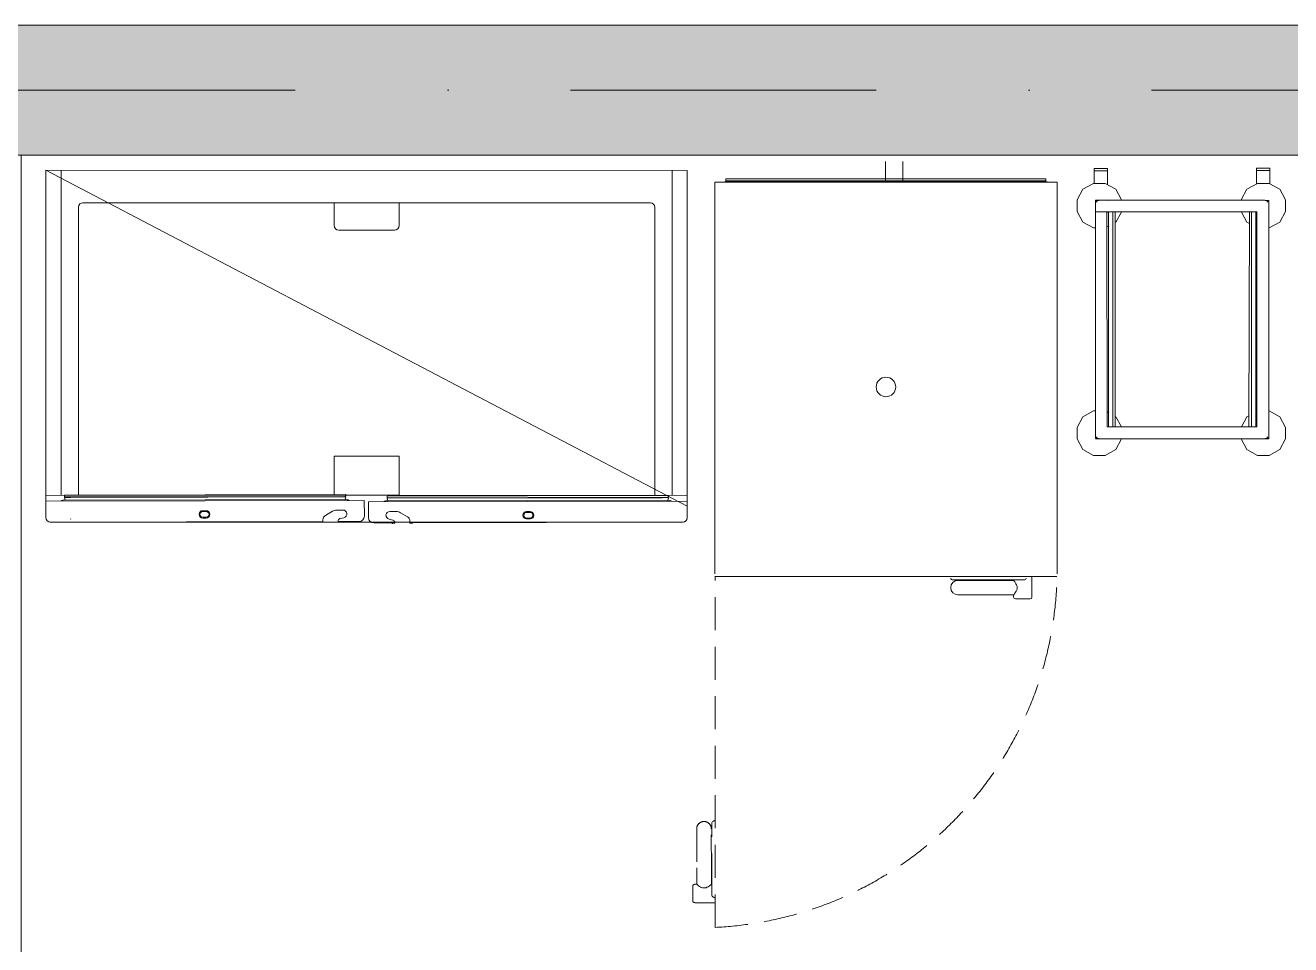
# Model space of a CAD drawing. Header units: millimetres. Extents: x -34838 to 729576, y -214038 to 121482.
# Drawn here: x 573013 to 575933, y -87709 to -85588 of the extents above; entities that cross this region are included whole.
import ezdxf
from ezdxf.enums import TextEntityAlignment as Align

# ---------------------------------------------------------------- set-up
doc = ezdxf.new("R2010")
doc.units = ezdxf.units.MM
doc.header["$MEASUREMENT"] = 0
doc.linetypes.add('HIDDEN', pattern=[114.3, 76.2, -38.1])
doc.linetypes.add('Штрихпунктирная', pattern=[1340.555525, 705.555534, -352.777767, 0, -282.222223])
for name, color, linetype, lineweight in [('0_Ном._пера__1', 7, 'Continuous', 13), ('А _ ОСІ КООРДИНАЦІЙНІ.3D_Ном._пера__105', 7, 'Continuous', 13), ('А _ ОСІ КООРДИНАЦІЙНІ.3D_Ном._пера__25', 7, 'Continuous', 0), ('АБ _ 0 _ СТІНИ _ ЗОВНІШНІ .3D_Ном._пера__47', 7, 'Continuous', 20)]:
    doc.layers.add(name, color=color, linetype=linetype, lineweight=lineweight)
for name, color, linetype in [('А _ ОСІ КООРДИНАЦІЙНІ.3D', 7, 'Continuous'), ('АБ _ 0 _ СТІНИ _ ЗОВНІШНІ .3D', 7, 'Continuous'), ('АП _ ТЕП _ ЗОНИ ПРИМІЩЕНЬ .3D', 7, 'Continuous')]:
    doc.layers.add(name, color=color, linetype=linetype)
doc.styles.add('СГЕНЕРИР_СТИЛЬ_1', font='Arial.ttf')

# ---------------------------------------------------------------- blocks, each defined once
blk = doc.blocks.new('Стена_56_1', base_point=(518366.8, -85737.7))
at = {"layer": 'АБ _ 0 _ СТІНИ _ ЗОВНІШНІ .3D', "linetype": 'Continuous', "lineweight": 0, "true_color": 0x000000}
h = blk.add_hatch(dxfattribs=at)
h.set_pattern_fill('М___БЕТОН_АРМОВАНИЙ___З__C0', color=18, style=0, pattern_type=2)
h.set_pattern_definition([(45, (518441.76, -97737.7), (-367.6955, 367.6955), []), (45, (518257.9, -97553.85), (-367.6955, 367.6955), [390, -130, 0, -130])])
h.paths.add_polyline_path([(614291.8, -85587.7), (540141.8, -85587.7), (540141.8, -85887.7), (614271.8, -85887.7), (614291.8, -85874.1)])
at = {"layer": 'АБ _ 0 _ СТІНИ _ ЗОВНІШНІ .3D_Ном._пера__47', "color": 7, "linetype": 'Continuous', "lineweight": 20, "flags": 128}
for points in [[(614591.8, -85587.7), (540441.8, -85587.7)], [(540141.8, -85887.7), (614271.8, -85887.7)]]:
    blk.add_lwpolyline(points, dxfattribs=at)
blk = doc.blocks.new('Стандартный Маркер Сетки_2')
at = {"layer": 'А _ ОСІ КООРДИНАЦІЙНІ.3D_Ном._пера__105', "color": 7, "linetype": 'Штрихпунктирная', "lineweight": 13}
blk.add_line((500, 0), (99754.182117, 0), dxfattribs=at)
at = {"layer": 'А _ ОСІ КООРДИНАЦІЙНІ.3D_Ном._пера__25', "color": 7, "lineweight": 0, "style": 'СГЕНЕРИР_СТИЛЬ_1'}
blk.add_attdef('AC_MarkerText_1', text='', height=700, dxfattribs=at).set_placement((-1000, 40.005), align=Align.MIDDLE_CENTER)

msp = doc.modelspace()

# ---------------------------------------------------------------- linework, layer by layer
at = {"layer": '0_Ном._пера__1', "color": 7, "linetype": 'Continuous', "lineweight": 13}
for p, q in [((573060.6, -86723.4), (573060.7, -85922.1)), ((573060.6, -86723.4), (573060.7, -85922.1)), ((574540.7, -85922.5), (573060.7, -85922.1)), ((574540.6, -86697.5), (573060.7, -85922.1)), ((573060.7, -85922.1), (574540.7, -85922.4)), ((573095.6, -86672.1), (573095.7, -85922.1)), ((574505.7, -85922.4), (574505.6, -86672.4)), ((574540.6, -86723.7), (574540.7, -85922.4)), ((574540.6, -86723.7), (574540.7, -85922.5)), ((575479.7, -85952.7), (575479.7, -85918.2)), ((575479.7, -85918.2), (575509.9, -85918.2)), ((575509.9, -85923.6), (575479.7, -85923.6)), ((575509.9, -85918.2), (575509.9, -85955.4)), ((575854.3, -85954), (575854.3, -85917.6)), ((575854.3, -85917.6), (575884.6, -85917.6)), ((575884.6, -85923.1), (575854.3, -85923.1)), ((575884.6, -85917.6), (575884.6, -85953.4)), ((574604, -86853.5), (574604, -85950.1)), ((575393, -85949.3), (574604.8, -85949.3)), ((574626.9, -85948.6), (574626.9, -85949.3)), ((574626.9, -85948.6), (574627.9, -85948.6)), ((574627.9, -85948.6), (574645.9, -85948.6)), ((575367.9, -85942.3), (574629.9, -85942.3)), ((574629.9, -85946.3), (574629.9, -85942.3)), ((574629.9, -85946.3), (574631.2, -85946.3)), ((574631.5, -85946.3), (574646.2, -85946.3)), ((574644.9, -85947.8), (574644.9, -85948.6)), ((574645.9, -85948.6), (575351.9, -85948.6)), ((574646.5, -85946.3), (574661.2, -85946.3)), ((574647.9, -85948.6), (574647.9, -85947.8)), ((574659.9, -85947.8), (574659.9, -85948.6)), ((574661.5, -85946.3), (574676.2, -85946.3)), ((574662.9, -85948.6), (574662.9, -85947.8)), ((574674.9, -85947.8), (574674.9, -85948.6)), ((574676.5, -85946.3), (574691.2, -85946.3)), ((574677.9, -85948.6), (574677.9, -85947.8)), ((574689.9, -85947.8), (574689.9, -85948.6)), ((574691.5, -85946.3), (574706.2, -85946.3)), ((574692.9, -85948.6), (574692.9, -85947.8)), ((574704.9, -85947.8), (574704.9, -85948.6)), ((574706.5, -85946.3), (574721.2, -85946.3)), ((574707.9, -85948.6), (574707.9, -85947.8)), ((574719.9, -85947.8), (574719.9, -85948.6)), ((574721.5, -85946.3), (574736.2, -85946.3)), ((574722.9, -85948.6), (574722.9, -85947.8)), ((574736.5, -85946.3), (574751.2, -85946.3)), ((574751.5, -85946.3), (574766.2, -85946.3)), ((574764.9, -85947.8), (574764.9, -85948.6)), ((574766.5, -85946.3), (574781.2, -85946.3)), ((574767.9, -85948.6), (574767.9, -85947.8)), ((574779.9, -85947.8), (574779.9, -85948.6)), ((574781.5, -85946.3), (574796.2, -85946.3)), ((574782.9, -85948.6), (574782.9, -85947.8)), ((574794.9, -85947.8), (574794.9, -85948.6)), ((574796.5, -85946.3), (574811.2, -85946.3)), ((574797.9, -85948.6), (574797.9, -85947.8)), ((574809.9, -85947.8), (574809.9, -85948.6)), ((574811.5, -85946.3), (574826.2, -85946.3)), ((574812.9, -85948.6), (574812.9, -85947.8)), ((574824.9, -85947.8), (574824.9, -85948.6)), ((574826.5, -85946.3), (574841.2, -85946.3)), ((574827.9, -85948.6), (574827.9, -85947.8)), ((574839.9, -85947.8), (574839.9, -85948.6)), ((574841.5, -85946.3), (574856.2, -85946.3)), ((574842.9, -85948.6), (574842.9, -85947.8)), ((574854.9, -85947.8), (574854.9, -85948.6)), ((574856.5, -85946.3), (574871.2, -85946.3)), ((574857.9, -85948.6), (574857.9, -85947.8)), ((574869.9, -85947.8), (574869.9, -85948.6)), ((574871.5, -85946.3), (574886.2, -85946.3)), ((574872.9, -85948.6), (574872.9, -85947.8)), ((574884.9, -85947.8), (574884.9, -85948.6)), ((574886.5, -85946.3), (574901.2, -85946.3)), ((574887.9, -85948.6), (574887.9, -85947.8)), ((574899.9, -85947.8), (574899.9, -85948.6)), ((574901.5, -85946.3), (574916.2, -85946.3)), ((574902.9, -85948.6), (574902.9, -85947.8)), ((574914.9, -85947.8), (574914.9, -85948.6)), ((574916.5, -85946.3), (574931.2, -85946.3)), ((574917.9, -85948.6), (574917.9, -85947.8)), ((574929.9, -85947.8), (574929.9, -85948.6)), ((574931.5, -85946.3), (574946.2, -85946.3)), ((574932.9, -85948.6), (574932.9, -85947.8)), ((574944.9, -85947.8), (574944.9, -85948.6)), ((574946.5, -85946.3), (574961.2, -85946.3)), ((574947.9, -85948.6), (574947.9, -85947.8)), ((574959.9, -85947.8), (574959.9, -85948.6)), ((574961.5, -85946.3), (574976.2, -85946.3)), ((574962.9, -85948.6), (574962.9, -85947.8)), ((574974.9, -85947.8), (574974.9, -85948.6)), ((574976.5, -85946.3), (574991.2, -85946.3)), ((574977.9, -85948.6), (574977.9, -85947.8)), ((574989.9, -85947.8), (574989.9, -85948.6)), ((574991.5, -85946.3), (575006.2, -85946.3)), ((574992.9, -85948.6), (574992.9, -85947.8)), ((575004.9, -85947.8), (575004.9, -85948.6)), ((575006.5, -85946.3), (575021.2, -85946.3)), ((575007.9, -85948.6), (575007.9, -85947.8)), ((575019.9, -85947.8), (575019.9, -85948.6)), ((575021.5, -85946.3), (575036.2, -85946.3)), ((575022.9, -85948.6), (575022.9, -85947.8)), ((575034.9, -85947.8), (575034.9, -85948.6)), ((575036.5, -85946.3), (575051.2, -85946.3)), ((575037.9, -85948.6), (575037.9, -85947.8)), ((575049.9, -85947.8), (575049.9, -85948.6)), ((575051.5, -85946.3), (575066.2, -85946.3)), ((575052.9, -85948.6), (575052.9, -85947.8)), ((575064.9, -85947.8), (575064.9, -85948.6)), ((575066.5, -85946.3), (575081.2, -85946.3)), ((575067.9, -85948.6), (575067.9, -85947.8)), ((575079.9, -85947.8), (575079.9, -85948.6)), ((575081.5, -85946.3), (575096.2, -85946.3)), ((575082.9, -85948.6), (575082.9, -85947.8)), ((575094.9, -85947.8), (575094.9, -85948.6)), ((575096.5, -85946.3), (575111.2, -85946.3)), ((575097.9, -85948.6), (575097.9, -85947.8)), ((575109.9, -85947.8), (575109.9, -85948.6)), ((575111.5, -85946.3), (575126.2, -85946.3)), ((575112.9, -85948.6), (575112.9, -85947.8)), ((575126.5, -85946.3), (575141.2, -85946.3)), ((575141.5, -85946.3), (575156.2, -85946.3)), ((575156.5, -85946.3), (575171.2, -85946.3)), ((575169.9, -85947.8), (575169.9, -85948.6)), ((575171.5, -85946.3), (575186.2, -85946.3)), ((575172.9, -85948.6), (575172.9, -85947.8)), ((575184.9, -85947.8), (575184.9, -85948.6)), ((575186.5, -85946.3), (575201.2, -85946.3)), ((575187.9, -85948.6), (575187.9, -85947.8)), ((575201.5, -85946.3), (575216.2, -85946.3)), ((575216.5, -85946.3), (575231.2, -85946.3)), ((575231.5, -85946.3), (575246.2, -85946.3)), ((575244.9, -85947.8), (575244.9, -85948.6)), ((575246.5, -85946.3), (575261.2, -85946.3)), ((575247.9, -85948.6), (575247.9, -85947.8)), ((575259.9, -85947.8), (575259.9, -85948.6)), ((575261.5, -85946.3), (575276.2, -85946.3)), ((575262.9, -85948.6), (575262.9, -85947.8)), ((575274.9, -85947.8), (575274.9, -85948.6)), ((575276.5, -85946.3), (575291.2, -85946.3)), ((575277.9, -85948.6), (575277.9, -85947.8)), ((575289.9, -85947.8), (575289.9, -85948.6)), ((575291.5, -85946.3), (575306.2, -85946.3)), ((575292.9, -85948.6), (575292.9, -85947.8)), ((575304.9, -85947.8), (575304.9, -85948.6)), ((575306.5, -85946.3), (575321.2, -85946.3)), ((575307.9, -85948.6), (575307.9, -85947.8)), ((575319.9, -85947.8), (575319.9, -85948.6)), ((575321.5, -85946.3), (575336.2, -85946.3)), ((575322.9, -85948.6), (575322.9, -85947.8)), ((575334.9, -85947.8), (575334.9, -85948.6)), ((575336.5, -85946.3), (575351.2, -85946.3)), ((575337.9, -85948.6), (575337.9, -85947.8)), ((575349.9, -85947.8), (575349.9, -85948.6)), ((575351.5, -85946.3), (575366.2, -85946.3)), ((575351.9, -85948.6), (575369.9, -85948.6)), ((575352.9, -85948.6), (575352.9, -85947.8)), ((575366.5, -85946.3), (575367.9, -85946.3)), ((575367.9, -85946.3), (575367.9, -85942.3)), ((575369.9, -85948.6), (575370.9, -85948.6)), ((575370.9, -85948.6), (575370.9, -85949.3)), ((575393.8, -85950.1), (575393.8, -86853.5)), ((575453.6, -85966), (575478.2, -85952.7)), ((575478.2, -85952.7), (575504.9, -85952.7)), ((575504.9, -85952.7), (575529.5, -85966)), ((575832, -85966), (575856.6, -85952.7)), ((575856.6, -85952.7), (575883.3, -85952.7)), ((575883.3, -85952.7), (575907.9, -85966)), ((575440.3, -85990.7), (575453.6, -85966)), ((575529.5, -85966), (575542.9, -85990.7)), ((575818.7, -85990.7), (575832, -85966)), ((575907.9, -85966), (575921.3, -85990.7)), ((573135.6, -86672.1), (573135.7, -86007.1)), ((573145.7, -85997.1), (574455.7, -85997.4)), ((573725.7, -85997.2), (573725.7, -86049.5)), ((573875.7, -86049.6), (573875.7, -85997.3)), ((574465.7, -86007.4), (574465.6, -86672.4)), ((575440.3, -86017.3), (575440.3, -85990.7)), ((575482.2, -85991.3), (575852.2, -85991.1)), ((575482.2, -85991.3), (575482.2, -86541.4)), ((575482.2, -85991.6), (575490.4, -85991.6)), ((575482.2, -85991.6), (575486.1, -85995.6)), ((575526.5, -85991.3), (575490.8, -85991.3)), ((575852.2, -85991.3), (575509.2, -85991.6)), ((575542.9, -85990.7), (575542.9, -85991.1)), ((575873.5, -85991.3), (575837.8, -85991.3)), ((575852.2, -85991.1), (575852.2, -85991.3)), ((575882.2, -85991.6), (575873.9, -85991.6)), ((575878.2, -85995.6), (575882.2, -85991.6)), ((575882.2, -85991.6), (575882.2, -86541.6)), ((575921.3, -85990.7), (575921.3, -86017.3)), ((575453.6, -86042), (575440.3, -86017.3)), ((575478.2, -86055.3), (575453.6, -86042)), ((575482.2, -86018.3), (575855.4, -86018.3)), ((575855.2, -86018.6), (575482.2, -86018.3)), ((575490.8, -86018.3), (575526.5, -86018.3)), ((575509, -86018.3), (575509.2, -86514.6)), ((575509, -86018.3), (575509.2, -86018.5)), ((575512.6, -86018.6), (575509.3, -86018.6)), ((575512.6, -86514.6), (575512.6, -86018.6)), ((575522.4, -86018.3), (575522.4, -86514.6)), ((575528.3, -86018.3), (575528.3, -86514.6)), ((575529.5, -86042), (575528.3, -86042.6)), ((575542.2, -86018.6), (575529.5, -86042)), ((575832, -86042), (575819.3, -86018.6)), ((575836.5, -86044.4), (575832, -86042)), ((575837.8, -86018.3), (575836.5, -86514.6)), ((575855.4, -86018.3), (575837.8, -86018.3)), ((575842.4, -86514.6), (575842.4, -86018.3)), ((575852.2, -86514.6), (575852.2, -86018.3)), ((575855.1, -86018.6), (575852.2, -86018.6)), ((575855.2, -86018.5), (575855.4, -86018.3)), ((575855.2, -86514.6), (575855.2, -86018.3)), ((575907.9, -86042), (575883.3, -86055.3)), ((575921.3, -86017.3), (575907.9, -86042)), ((573865, -86060.3), (573736.4, -86060.3)), ((575482.2, -86055.3), (575478.2, -86055.3)), ((575512.6, -86051.1), (575509.2, -86053)), ((575855.2, -86054.5), (575852.2, -86052.9)), ((575883.3, -86055.3), (575882.2, -86055.3)), ((575453.6, -86491), (575478.2, -86477.7)), ((575478.2, -86477.7), (575482.2, -86477.7)), ((575509.2, -86480), (575512.6, -86481.8)), ((575852.2, -86480.1), (575855.2, -86478.4)), ((575882.2, -86477.7), (575883.3, -86477.7)), ((575883.3, -86477.7), (575907.9, -86491)), ((575440.3, -86515.6), (575453.6, -86491)), ((575528.3, -86490.3), (575529.5, -86491)), ((575529.5, -86491), (575542.2, -86514.4)), ((575819.3, -86514.4), (575832, -86491)), ((575832, -86491), (575836.5, -86488.6)), ((575907.9, -86491), (575921.3, -86515.6)), ((575440.3, -86542.3), (575440.3, -86515.6)), ((575482.2, -86541.4), (575486.2, -86537.5)), ((575490.6, -86541.4), (575482.2, -86541.4)), ((575482.2, -86541.6), (575882.2, -86541.6)), ((575490.8, -86541.6), (575526.5, -86541.6)), ((575509.2, -86514.4), (575855.2, -86514.4)), ((575510, -86514.6), (575510.3, -86514.4)), ((575510.3, -86514.4), (575512.6, -86514.4)), ((575855.2, -86514.6), (575512.6, -86514.4)), ((575542.9, -86541.6), (575542.9, -86542.3)), ((575818.7, -86542.3), (575818.7, -86541.6)), ((575873.5, -86541.6), (575837.8, -86541.6)), ((575854.1, -86514.4), (575852.2, -86514.4)), ((575854.1, -86514.4), (575854.3, -86514.6)), ((575882.2, -86541.4), (575873.8, -86541.4)), ((575878.1, -86537.5), (575882.2, -86541.4)), ((575921.3, -86515.6), (575921.3, -86542.3)), ((575453.6, -86566.9), (575440.3, -86542.3)), ((575478.2, -86580.3), (575453.6, -86566.9)), ((575529.5, -86566.9), (575504.9, -86580.3)), ((575542.9, -86542.3), (575529.5, -86566.9)), ((575832, -86566.9), (575818.7, -86542.3)), ((575856.6, -86580.3), (575832, -86566.9)), ((575907.9, -86566.9), (575883.3, -86580.3)), ((575921.3, -86542.3), (575907.9, -86566.9)), ((575504.9, -86580.3), (575478.2, -86580.3)), ((575883.3, -86580.3), (575856.6, -86580.3)), ((573795.4, -86684.1), (573060.4, -86685.6)), ((573060.4, -86685.6), (573060.5, -86724.1)), ((573060.6, -86672.1), (574540.6, -86672.4)), ((573097.9, -86684), (573099.6, -86684)), ((573099.9, -86683.5), (573099.6, -86684)), ((573755.5, -86682), (573100.3, -86683.2)), ((573103.4, -86672.1), (573103.4, -86675)), ((573103.5, -86678.2), (573104.8, -86682.6)), ((573752.3, -86670.7), (573103.6, -86672)), ((573751.4, -86674.7), (573104.4, -86676)), ((573117.4, -86677), (573104.4, -86677)), ((573104.5, -86683.2), (573104.5, -86683.2)), ((573110.4, -86676), (573109.7, -86677)), ((573117.4, -86677), (573751.4, -86675.7)), ((573745.4, -86674.7), (573746.1, -86675.7)), ((573752.4, -86676.9), (573751, -86681.3)), ((573751.3, -86681.9), (573751.4, -86682)), ((573752.4, -86670.8), (573752.4, -86673.7)), ((573756, -86682.2), (573756.2, -86682.7)), ((573757.9, -86682.7), (573756.2, -86682.7)), ((573795.5, -86720.6), (573795.4, -86684.1)), ((573805.1, -86687.6), (574540.1, -86686.1)), ((573805.2, -86724.1), (573805.1, -86687.6)), ((573842.6, -86686), (573844.3, -86686)), ((573844.5, -86685.5), (573844.3, -86686)), ((573845, -86685.2), (574500.2, -86684)), ((573848.1, -86674.1), (573848.1, -86677)), ((573848.1, -86680.2), (573849.5, -86684.6)), ((573848.2, -86674), (574496.9, -86672.7)), ((573849.1, -86678), (574496.1, -86676.7)), ((574483.1, -86677.8), (573849.1, -86679)), ((573849.2, -86685.2), (573849.2, -86685.2)), ((573855.1, -86678), (573854.4, -86679)), ((574483.1, -86677.8), (574496.1, -86677.7)), ((574490.1, -86676.7), (574490.8, -86677.7)), ((574497, -86678.9), (574495.7, -86683.3)), ((574496, -86683.9), (574496, -86684)), ((574497.1, -86672.9), (574497.1, -86675.7)), ((574500.7, -86684.2), (574500.9, -86684.7)), ((574502.6, -86684.7), (574500.9, -86684.7)), ((574540.1, -86686.1), (574540.2, -86724.6)), ((573430.6, -86707.8), (573422.6, -86707.8)), ((573430.6, -86709.8), (573422.6, -86709.8)), ((573721.8, -86709.2), (573705.9, -86718.5)), ((573746.2, -86706.3), (573731, -86706.6)), ((573854.4, -86709.6), (573869.6, -86709.8)), ((573878.8, -86712.4), (573894.8, -86721.6)), ((574170, -86709.8), (574178, -86709.8)), ((574170, -86711.8), (574178, -86711.8)), ((573699.9, -86732.8), (573070.5, -86734)), ((573071.3, -86734.1), (574529.9, -86734.4)), ((573118.3, -86727.1), (573117.3, -86726.4)), ((573430.7, -86722.8), (573422.7, -86722.8)), ((573430.7, -86724.8), (573422.7, -86724.8)), ((573693.9, -86732.9), (573693.9, -86733.3)), ((573694.4, -86733.8), (573698.9, -86733.8)), ((573699.9, -86728.9), (573699.9, -86732.8)), ((573734.9, -86732.7), (573734.9, -86732.2)), ((573783.5, -86732.6), (573734.9, -86732.7)), ((573740.4, -86733.7), (573735.9, -86733.7)), ((573739.1, -86726.1), (573748.2, -86724.1)), ((573740.9, -86732.8), (573740.9, -86733.2)), ((573817.2, -86736), (573865.8, -86735.9)), ((573861.6, -86729.3), (573852.4, -86727.4)), ((573859.8, -86736.1), (573859.8, -86736.5)), ((573860.3, -86737), (573864.8, -86736.9)), ((573865.8, -86735.9), (573865.8, -86735.4)), ((573900.8, -86732), (573900.8, -86735.9)), ((573900.8, -86735.9), (574530.2, -86734.6)), ((573906.3, -86736.9), (573901.8, -86736.9)), ((573906.8, -86736), (573906.8, -86736.4)), ((574170, -86724.8), (574178, -86724.8)), ((574170, -86726.8), (574178, -86726.8)), ((575393, -86859.3), (574604.8, -86859.3)), ((575335.9, -86906.3), (575335.9, -86859.3)), ((575255.2, -86868.5), (575165.2, -86868.5)), ((575298.5, -86867.3), (575172.5, -86867.3)), ((575293.6, -86868.5), (575255.2, -86868.5)), ((575293.5, -86867.3), (575293.5, -86868.4)), ((575165.2, -86902.2), (575255.2, -86902.2)), ((575255.2, -86902.2), (575293.5, -86902.2)), ((575293.5, -86902.3), (575293.5, -86906.3)), ((575293.6, -86906.3), (575293.6, -86907.3)), ((575297.6, -86911.3), (575331.9, -86911.3)), ((575335.9, -86907.3), (575335.9, -86906.3))]:
    msp.add_line(p, q, dxfattribs=at)
at = {"layer": '0_Ном._пера__1', "color": 7, "linetype": 'HIDDEN', "lineweight": 13}
for p, q in [((574604.8, -87669.3), (574604.7, -86859)), ((574562.4, -87441.7), (574562.5, -87531.7)), ((574596.2, -87531.7), (574596.1, -87441.7)), ((574597.4, -87574.9), (574597.3, -87448.9)), ((574562.5, -87531.7), (574562.5, -87570)), ((574596.2, -87570), (574596.2, -87531.7)), ((574553.4, -87574.1), (574553.4, -87608.4)), ((574558.4, -87570), (574557.4, -87570)), ((574562.4, -87570), (574558.4, -87570)), ((574597.4, -87570), (574596.3, -87570)), ((574557.4, -87612.3), (574558.4, -87612.3)), ((574558.4, -87612.4), (574604.8, -87612.4))]:
    msp.add_line(p, q, dxfattribs=at)
at = {"layer": '0_Ном._пера__1', "color": 7, "linetype": 'Continuous', "lineweight": 13}
for points in [[(574998, -85948.6), (574998, -85902.1)], [(575038, -85948.6), (575038, -85902.1)]]:
    msp.add_lwpolyline(points, dxfattribs=at)
msp.add_lwpolyline([(573725.6, -86672.2), (573875.6, -86672.3), (573875.6, -86582.3), (573725.6, -86582.2)], close=True, dxfattribs=at)
at = {"layer": '0_Ном._пера__1', "color": 7, "linetype": 'Continuous', "lineweight": 13, "flags": 128}
for points in [[(575147.9, -86863.9), (575148.8, -86865.3), (575150.1, -86866.4), (575151.6, -86867.1), (575153.3, -86867.3)], [(575172.5, -86867.3), (575168.7, -86867.3), (575165.1, -86867.3), (575161.8, -86867.3), (575158.9, -86867.3), (575156.5, -86867.3), (575154.7, -86867.3), (575153.6, -86867.3), (575153.3, -86867.3)], [(575293.5, -86902.3), (575293.7, -86902.1), (575294.1, -86901.6), (575294.7, -86900.8), (575295.6, -86899.7), (575296.8, -86897.9), (575298.3, -86895.7), (575299.8, -86893.2), (575301.1, -86890.4), (575301.6, -86888.6), (575301.9, -86886.7), (575302, -86884.8), (575301.8, -86882.9), (575301.2, -86880.8), (575300.4, -86878.8), (575299.1, -86876.2), (575297.5, -86873.8), (575296.1, -86871.7), (575294.9, -86870.1), (575294.2, -86869.2), (575293.7, -86868.6), (575293.6, -86868.4), (575293.6, -86868.4)], [(575317.7, -86867.3), (575317.3, -86867.3), (575316.2, -86867.3), (575314.4, -86867.3), (575312, -86867.3), (575309.1, -86867.3), (575305.8, -86867.3), (575302.2, -86867.3), (575298.5, -86867.3)], [(575317.7, -86867.3), (575319.3, -86867.1), (575320.9, -86866.4), (575322.1, -86865.3), (575323.1, -86863.9)]]:
    msp.add_lwpolyline(points, dxfattribs=at)
at = {"layer": '0_Ном._пера__1', "color": 7, "linetype": 'HIDDEN', "lineweight": 13, "flags": 128}
for points in [[(574600.6, -87424.3), (574599.2, -87425.2), (574598.2, -87426.5), (574597.5, -87428), (574597.2, -87429.7)], [(574597.3, -87448.9), (574597.3, -87445.1), (574597.2, -87441.5), (574597.2, -87438.2), (574597.2, -87435.3), (574597.2, -87432.9), (574597.2, -87431.1), (574597.2, -87430), (574597.2, -87429.7)], [(574562.4, -87570), (574562.6, -87570.1), (574563.1, -87570.5), (574563.9, -87571.2), (574565, -87572), (574566.8, -87573.3), (574569, -87574.8), (574571.5, -87576.2), (574574.3, -87577.5), (574576.1, -87578), (574578, -87578.4), (574579.9, -87578.4), (574581.8, -87578.2), (574583.9, -87577.7), (574585.9, -87576.9), (574588.5, -87575.5), (574590.9, -87574), (574593, -87572.5), (574594.6, -87571.3), (574595.5, -87570.6), (574596.1, -87570.2), (574596.3, -87570), (574596.3, -87570)], [(574597.4, -87594.1), (574597.4, -87593.7), (574597.4, -87592.6), (574597.4, -87590.9), (574597.4, -87588.5), (574597.4, -87585.6), (574597.4, -87582.2), (574597.4, -87578.6), (574597.4, -87574.9)], [(574597.4, -87594.1), (574597.6, -87595.7), (574598.3, -87597.3), (574599.4, -87598.6), (574600.8, -87599.5)]]:
    msp.add_lwpolyline(points, dxfattribs=at)
at = {"layer": '0_Ном._пера__1', "color": 7, "linetype": 'Continuous', "lineweight": 13}
msp.add_circle((574999.1, -86422.3), 22.5, dxfattribs=at)
for centre, radius, start, end in [((574604.8, -85950.1), 0.8, 90, 180), ((574631.4, -85947.8), 1.5, 90, 212.6836), ((574631.4, -85947.8), 1.5, 327.3164, 90), ((574646.4, -85947.8), 1.5, 90, 180), ((574646.4, -85947.8), 1.5, 0, 90), ((574661.4, -85947.8), 1.5, 90, 180), ((574661.4, -85947.8), 1.5, 0, 90), ((574676.4, -85947.8), 1.5, 90, 180), ((574676.4, -85947.8), 1.5, 0, 90), ((574691.4, -85947.8), 1.5, 90, 180), ((574691.4, -85947.8), 1.5, 0, 90), ((574706.4, -85947.8), 1.5, 90, 180), ((574706.4, -85947.8), 1.5, 0, 90), ((574721.4, -85947.8), 1.5, 90, 180), ((574721.4, -85947.8), 1.5, 0, 90), ((574736.4, -85947.8), 1.5, 90, 212.6836), ((574736.4, -85947.8), 1.5, 327.3164, 90), ((574751.4, -85947.8), 1.5, 90, 212.6836), ((574751.4, -85947.8), 1.5, 327.3164, 90), ((574766.4, -85947.8), 1.5, 90, 180), ((574766.4, -85947.8), 1.5, 0, 90), ((574781.4, -85947.8), 1.5, 90, 180), ((574781.4, -85947.8), 1.5, 0, 90), ((574796.4, -85947.8), 1.5, 90, 180), ((574796.4, -85947.8), 1.5, 0, 90), ((574811.4, -85947.8), 1.5, 90, 180), ((574811.4, -85947.8), 1.5, 0, 90), ((574826.4, -85947.8), 1.5, 90, 180), ((574826.4, -85947.8), 1.5, 0, 90), ((574841.4, -85947.8), 1.5, 90, 180), ((574841.4, -85947.8), 1.5, 0, 90), ((574856.4, -85947.8), 1.5, 90, 180), ((574856.4, -85947.8), 1.5, 0, 90), ((574871.4, -85947.8), 1.5, 90, 180), ((574871.4, -85947.8), 1.5, 0, 90), ((574886.4, -85947.8), 1.5, 90, 180), ((574886.4, -85947.8), 1.5, 0, 90), ((574901.4, -85947.8), 1.5, 90, 180), ((574901.4, -85947.8), 1.5, 0, 90), ((574916.4, -85947.8), 1.5, 90, 180), ((574916.4, -85947.8), 1.5, 0, 90), ((574931.4, -85947.8), 1.5, 90, 180), ((574931.4, -85947.8), 1.5, 0, 90), ((574946.4, -85947.8), 1.5, 90, 180), ((574946.4, -85947.8), 1.5, 0, 90), ((574961.4, -85947.8), 1.5, 90, 180), ((574961.4, -85947.8), 1.5, 0, 90), ((574976.4, -85947.8), 1.5, 90, 180), ((574976.4, -85947.8), 1.5, 0, 90), ((574991.4, -85947.8), 1.5, 90, 180), ((574991.4, -85947.8), 1.5, 0, 90), ((575006.4, -85947.8), 1.5, 90, 180), ((575006.4, -85947.8), 1.5, 0, 90), ((575021.4, -85947.8), 1.5, 90, 180), ((575021.4, -85947.8), 1.5, 0, 90), ((575036.4, -85947.8), 1.5, 90, 180), ((575036.4, -85947.8), 1.5, 0, 90), ((575051.4, -85947.8), 1.5, 90, 180), ((575051.4, -85947.8), 1.5, 0, 90), ((575066.4, -85947.8), 1.5, 90, 180), ((575066.4, -85947.8), 1.5, 0, 90), ((575081.4, -85947.8), 1.5, 90, 180), ((575081.4, -85947.8), 1.5, 0, 90), ((575096.4, -85947.8), 1.5, 90, 180), ((575096.4, -85947.8), 1.5, 0, 90), ((575111.4, -85947.8), 1.5, 90, 180), ((575111.4, -85947.8), 1.5, 0, 90), ((575126.4, -85947.8), 1.5, 90, 212.6836), ((575126.4, -85947.8), 1.5, 327.3164, 90), ((575141.4, -85947.8), 1.5, 90, 212.6836), ((575141.4, -85947.8), 1.5, 327.3164, 90), ((575156.4, -85947.8), 1.5, 90, 212.6836), ((575156.4, -85947.8), 1.5, 327.3164, 90), ((575171.4, -85947.8), 1.5, 90, 180), ((575171.4, -85947.8), 1.5, 0, 90), ((575186.4, -85947.8), 1.5, 90, 180), ((575186.4, -85947.8), 1.5, 0, 90), ((575201.4, -85947.8), 1.5, 90, 212.6836), ((575201.4, -85947.8), 1.5, 327.3164, 90), ((575216.4, -85947.8), 1.5, 90, 212.6836), ((575216.4, -85947.8), 1.5, 327.3164, 90), ((575231.4, -85947.8), 1.5, 90, 212.6836), ((575231.4, -85947.8), 1.5, 327.3164, 90), ((575246.4, -85947.8), 1.5, 90, 180), ((575246.4, -85947.8), 1.5, 0, 90), ((575261.4, -85947.8), 1.5, 90, 180), ((575261.4, -85947.8), 1.5, 0, 90), ((575276.4, -85947.8), 1.5, 90, 180), ((575276.4, -85947.8), 1.5, 0, 90), ((575291.4, -85947.8), 1.5, 90, 180), ((575291.4, -85947.8), 1.5, 0, 90), ((575306.4, -85947.8), 1.5, 90, 180), ((575306.4, -85947.8), 1.5, 0, 90), ((575321.4, -85947.8), 1.5, 90, 180), ((575321.4, -85947.8), 1.5, 0, 90), ((575336.4, -85947.8), 1.5, 90, 180), ((575336.4, -85947.8), 1.5, 0, 90), ((575351.4, -85947.8), 1.5, 90, 180), ((575351.4, -85947.8), 1.5, 0, 90), ((575366.4, -85947.8), 1.5, 90, 212.6836), ((575366.4, -85947.8), 1.5, 327.3164, 90), ((575393, -85950.1), 0.8, 0, 90), ((573145.7, -86007.1), 10, 89.99, 179.99), ((574455.7, -86007.4), 10, 359.99, 89.99), ((573736.4, -86049.6), 10.7, 179.99, 269.99), ((573865, -86049.6), 10.7, 269.99, 359.99), ((573097.9, -86685.5), 1.5, 90.1122, 180.1122), ((573100.3, -86683.7), 0.5, 90.3806, 154.1122), ((573103.6, -86672.1), 0.15, 90.1122, 180.1122), ((573104.4, -86675), 1, 180.1122, 270.1122), ((573104.4, -86678), 1, 90.1059, 194.2493), ((573104.3, -86682.7), 0.5, 295.8438, 17.0652), ((573751.5, -86681.4), 0.5, 163.1592, 244.3806), ((573751.4, -86673.7), 1, 270.1122, 0.1122), ((573751.4, -86676.7), 1, 345.975, 90.1185), ((573752.3, -86670.8), 0.15, 0.1122, 90.1122), ((573755.5, -86682.5), 0.5, 26.1122, 89.8438), ((573757.9, -86684.2), 1.5, 0.1122, 90.1122), ((573842.6, -86687.5), 1.5, 90.1122, 180.1122), ((573845, -86685.7), 0.5, 90.3806, 154.1122), ((573848.2, -86674.1), 0.15, 90.1122, 180.1122), ((573849.1, -86677), 1, 180.1122, 270.1122), ((573849.1, -86680), 1, 90.1059, 194.2493), ((573849, -86684.7), 0.5, 295.8438, 17.0652), ((574496.2, -86683.4), 0.5, 163.1592, 244.3806), ((574496.1, -86675.7), 1, 270.1122, 0.1122), ((574496.1, -86678.7), 1, 345.975, 90.1185), ((574496.9, -86672.9), 0.15, 0.1122, 90.1122), ((574500.2, -86684.5), 0.5, 26.1122, 89.8438), ((574502.6, -86686.2), 1.5, 0.1122, 90.1122), ((573422.6, -86716.3), 8.5, 90.1122, 270.1122), ((573422.6, -86716.3), 6.5, 90.1122, 270.1122), ((573430.6, -86716.3), 8.5, 270.1122, 90.1122), ((573430.6, -86716.3), 6.5, 270.1122, 90.1122), ((573731.4, -86725.6), 19, 91.1173, 120.2833), ((573746.4, -86715.3), 9, 282.0805, 91.1173), ((573854.3, -86718.6), 9, 89.107, 258.1439), ((573869.3, -86728.8), 19, 59.9411, 89.107), ((574170, -86718.3), 8.5, 90.1122, 270.1122), ((574170, -86718.3), 6.5, 90.1122, 270.1122), ((574178, -86718.3), 8.5, 270.1122, 90.1122), ((574178, -86718.3), 6.5, 270.1122, 90.1122), ((573070.5, -86724), 10, 180.1122, 254.7954), ((573071.3, -86723.4), 10.7, 179.99, 269.99), ((573694.4, -86733.3), 0.5, 180.1122, 270.1122), ((573698.9, -86732.8), 1, 270.1122, 0.1122), ((573711.9, -86728.9), 12, 120.2833, 180.1122), ((573741.4, -86732.1), 6.5, 111.147, 180.1122), ((573735.9, -86732.7), 1, 180.1122, 270.1122), ((573740.4, -86733.2), 0.5, 270.1122, 0.1122), ((573783.5, -86720.6), 12, 270.1122, 0.1122), ((573817.2, -86724), 12, 180.1122, 270.1122), ((573860.3, -86736.5), 0.5, 180.1122, 270.1122), ((573859.3, -86735.4), 6.5, 0.1122, 69.0774), ((573864.8, -86735.9), 1, 270.1122, 0.1122), ((573888.8, -86732), 12, 0.1122, 59.9411), ((573901.8, -86735.9), 1, 180.1122, 270.1122), ((573906.3, -86736.4), 0.5, 270.1122, 0.1122), ((574529.9, -86723.7), 10.7, 269.99, 359.99), ((574530.2, -86724.6), 10, 285.429, 0.1122), ((575165.2, -86885.3), 16.8, 90, 270), ((575297.6, -86907.3), 4, 180, 270), ((575331.9, -86907.3), 4, 270, 0)]:
    msp.add_arc(centre, radius, start, end, dxfattribs=at)
at = {"layer": '0_Ном._пера__1', "color": 7, "linetype": 'HIDDEN', "lineweight": 13}
for centre, radius, start, end in [((574565.6, -86842), 828.3, 272.7072, 358.8224), ((574579.2, -87441.7), 16.8, 0.051, 180.051), ((574611.5, -87446.8), 25, 105.6819, 115.8427), ((574557.4, -87574), 4, 90.051, 180.051), ((574557.4, -87608.3), 4, 180.051, 270.051), ((574611.6, -87577), 25, 244.2593, 254.042)]:
    msp.add_arc(centre, radius, start, end, dxfattribs=at)
at = {"layer": 'АП _ ТЕП _ ЗОНИ ПРИМІЩЕНЬ .3D', "color": 254, "linetype": 'Continuous', "lineweight": 0, "true_color": 0xddc2d0, "flags": 128}
msp.add_lwpolyline([(566641.8, -97917.7), (572241.8, -97917.7), (572241.8, -97537.7), (572641.8, -97537.7), (572641.8, -97917.7), (578016.8, -97917.7), (578016.8, -97537.7), (578416.8, -97537.7), (578416.8, -97917.7), (578466.8, -97917.7), (578466.8, -97537.7), (581521.8, -97537.7), (581521.8, -91937.7), (581521.8, -91537.7), (581521.8, -85887.7), (573003.8, -85887.7), (573003.8, -91677.7), (572641.8, -91677.7), (572641.8, -91937.7), (572241.8, -91937.7), (572241.8, -91677.7), (566641.8, -91677.7)], dxfattribs=at)

# ---------------------------------------------------------------- block references
at = {"layer": 'А _ ОСІ КООРДИНАЦІЙНІ.3D', "color": 7, "linetype": 'Continuous', "lineweight": 60, "zscale": 1000}
msp.add_blockref('Стандартный Маркер Сетки_2', (513441.8, -85737.7), dxfattribs=at)
at = {"layer": 'АБ _ 0 _ СТІНИ _ ЗОВНІШНІ .3D', "color": 7, "lineweight": 20}
msp.add_blockref('Стена_56_1', (518366.8, -85737.7), dxfattribs=at)

doc.saveas('drawing.dxf')
